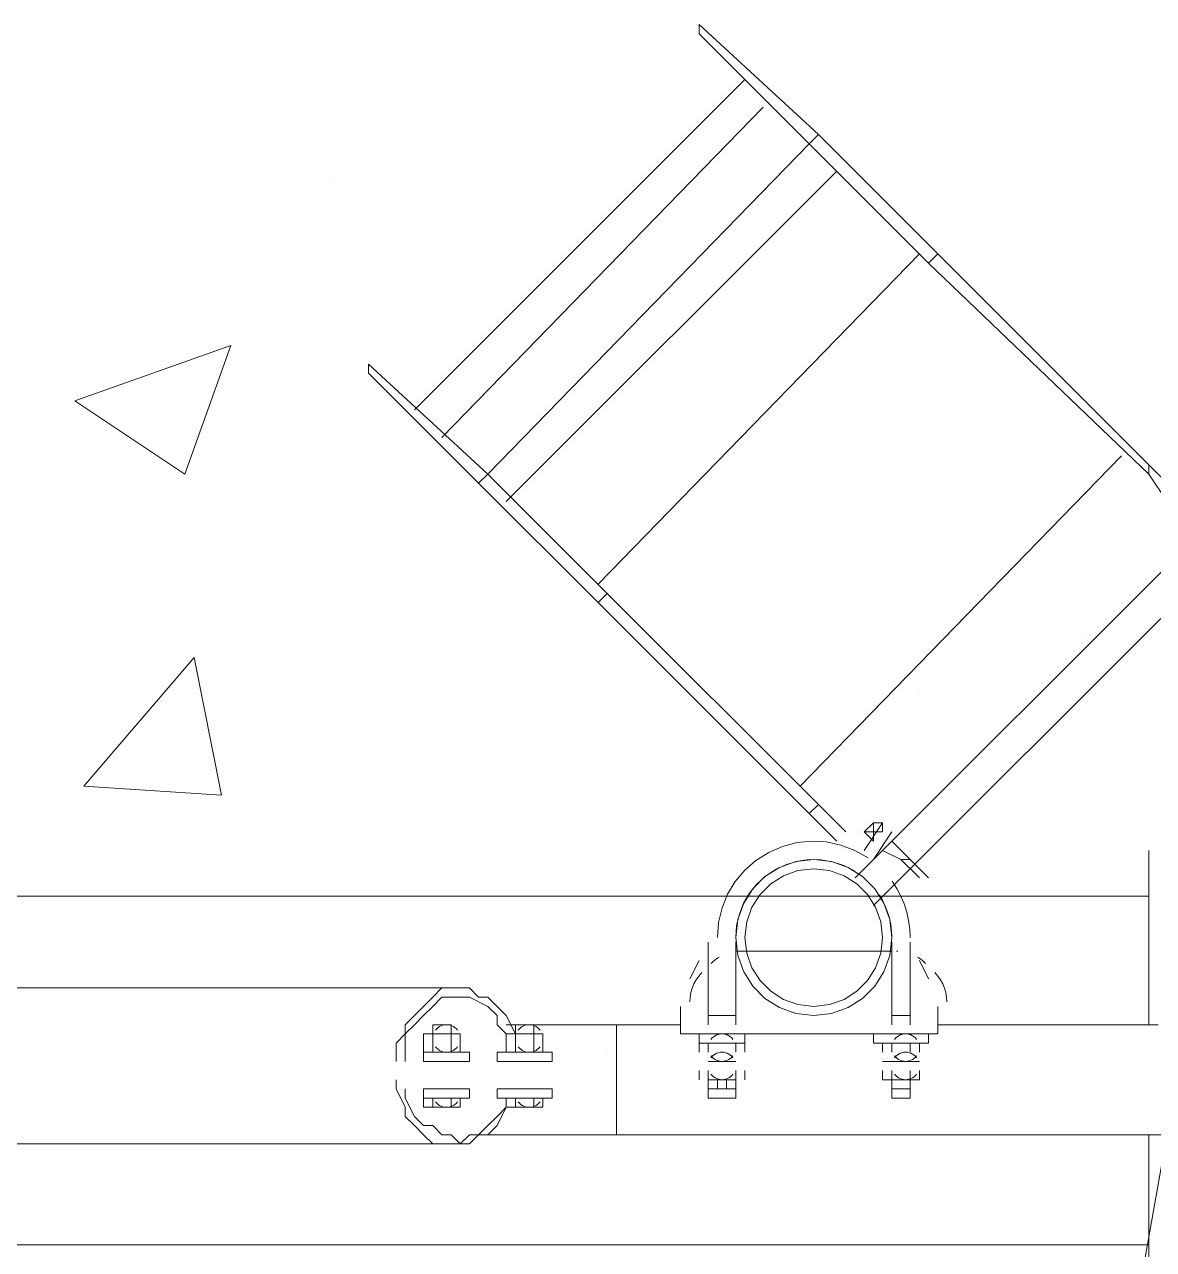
# Paper-space layout '01 Roof Support Layout' of a CAD drawing. Header units: millimetres. Extents: x 5 to 415, y 5 to 292.
# Drawn here: x 259.52 to 267.14, y 67.96 to 76.24 of the extents above; entities that cross this region are included whole.
import ezdxf

# ---------------------------------------------------------------- set-up
doc = ezdxf.new("R2010")
doc.units = ezdxf.units.MM
doc.layers.add('EXISTING', color=7, linetype='Continuous')
doc.layers.add('PROPOSED', color=7, linetype='Continuous')

# ---------------------------------------------------------------- blocks, each defined once
blk = doc.blocks.new('SHEET_01')
at = {"layer": 'EXISTING', "color": 254, "linetype": 'Continuous', "lineweight": 13}
for p, q in [((261.592, 75.182), (261.592, 75.182)), ((268.288, 74.686), (266.428, 64.208)), ((259.856, 73.694), (260.91, 74.066)), ((260.6, 73.198), (260.91, 74.066)), ((259.856, 73.694), (260.6, 73.198)), ((266.676, 72.082), (266.676, 72.082)), ((259.918, 71.09), (260.662, 71.958)), ((260.848, 71.028), (260.662, 71.958)), ((265.56, 71.71), (265.56, 71.71)), ((259.918, 71.09), (260.848, 71.028)), ((265.994, 70.346), (265.994, 70.346)), ((263.452, 69.292), (263.452, 69.292))]:
    blk.add_line(p, q, dxfattribs=at)
at = {"layer": 'PROPOSED', "color": 250, "linetype": 'Continuous', "lineweight": 13}
for p, q in [((264.878, 75.492), (264.072, 76.236)), ((264.072, 76.236), (264.072, 76.174)), ((264.072, 76.174), (264.816, 75.43)), ((264.382, 75.864), (262.15, 73.632)), ((262.336, 73.446), (264.506, 75.678)), ((264.816, 75.43), (264.878, 75.492)), ((264.878, 75.492), (265.684, 74.686)), ((264.816, 75.43), (262.646, 73.198)), ((265.622, 74.624), (264.816, 75.43)), ((262.77, 73.012), (265.002, 75.244)), ((265.56, 74.686), (263.39, 72.454)), ((265.684, 74.686), (265.622, 74.624)), ((267.11, 73.26), (265.684, 74.686)), ((265.622, 74.624), (267.11, 73.198)), ((262.646, 73.198), (261.84, 73.942)), ((261.84, 73.942), (261.84, 73.88)), ((261.84, 73.88), (262.584, 73.136)), ((264.754, 71.09), (266.924, 73.322)), ((267.296, 73.074), (267.11, 73.26)), ((267.11, 73.26), (267.11, 73.198)), ((262.584, 73.136), (262.646, 73.198)), ((262.646, 73.198), (263.452, 72.392)), ((267.11, 73.198), (267.234, 73.012)), ((263.39, 72.33), (262.584, 73.136)), ((267.606, 72.95), (265.126, 70.47)), ((265.25, 70.284), (267.792, 72.826)), ((263.452, 72.392), (263.39, 72.33)), ((264.878, 70.966), (263.452, 72.392)), ((263.39, 72.33), (264.816, 70.904)), ((264.878, 70.966), (264.816, 70.904)), ((265.064, 70.78), (264.878, 70.966)), ((264.816, 70.904), (265.002, 70.718)), ((265.25, 70.842), (265.188, 70.78)), ((265.188, 70.78), (265.25, 70.842)), ((265.312, 70.842), (265.188, 70.656)), ((265.188, 70.78), (265.188, 70.78)), ((265.188, 70.78), (265.25, 70.718)), ((265.25, 70.78), (265.188, 70.78)), ((265.188, 70.78), (265.25, 70.78)), ((265.25, 70.842), (265.25, 70.842)), ((265.25, 70.842), (265.25, 70.78)), ((265.25, 70.78), (265.25, 70.842)), ((265.312, 70.842), (265.25, 70.842)), ((265.25, 70.842), (265.312, 70.842)), ((265.25, 70.718), (265.25, 70.78)), ((265.25, 70.78), (265.25, 70.78)), ((265.25, 70.78), (265.312, 70.78)), ((265.374, 70.78), (265.25, 70.594)), ((265.312, 70.842), (265.312, 70.842)), ((265.312, 70.78), (265.312, 70.842)), ((264.7339, 70.7081), (264.6364, 70.683)), ((264.8332, 70.7179), (264.7339, 70.7081)), ((264.9327, 70.7124), (264.8332, 70.7179)), ((265.0304, 70.6917), (264.9327, 70.7124)), ((265.1245, 70.6559), (265.0304, 70.6917)), ((265.25, 70.718), (265.25, 70.718)), ((265.498, 70.594), (265.374, 70.718)), ((264.5426, 70.6424), (264.4562, 70.5877)), ((264.6364, 70.683), (264.5426, 70.6424)), ((265.2132, 70.6052), (265.1245, 70.6559)), ((265.312, 70.656), (265.436, 70.594)), ((267.11, 69.478), (267.11, 70.656)), ((264.3806, 70.5212), (264.3166, 70.4445)), ((264.4562, 70.5877), (264.3806, 70.5212)), ((264.6152, 70.5405), (264.5174, 70.4782)), ((264.5889, 70.5264), (264.5217, 70.4816)), ((264.6621, 70.5605), (264.5889, 70.5264)), ((264.7262, 70.5801), (264.6152, 70.5405)), ((264.7386, 70.5827), (264.6621, 70.5605)), ((264.847, 70.594), (264.7262, 70.5801)), ((264.8169, 70.5931), (264.7386, 70.5827)), ((264.847, 70.532), (264.7404, 70.5197)), ((264.8956, 70.5918), (264.8169, 70.5931)), ((264.9678, 70.5801), (264.847, 70.594)), ((264.9536, 70.5197), (264.847, 70.532)), ((264.9735, 70.5786), (264.8956, 70.5918)), ((265.0788, 70.5405), (264.9678, 70.5801)), ((265.0491, 70.5537), (264.9735, 70.5786)), ((265.1211, 70.5171), (265.0491, 70.5537)), ((265.1766, 70.4782), (265.0788, 70.5405)), ((265.436, 70.594), (265.56, 70.47)), ((265.436, 70.594), (265.498, 70.594)), ((265.622, 70.47), (265.498, 70.594)), ((264.3166, 70.4445), (264.2653, 70.3592)), ((264.5174, 70.4782), (264.4358, 70.3966)), ((264.5217, 70.4816), (264.463, 70.4279)), ((264.6425, 70.4847), (264.5562, 70.4299)), ((264.7404, 70.5197), (264.6425, 70.4847)), ((265.0515, 70.4847), (264.9536, 70.5197)), ((265.1378, 70.4299), (265.0515, 70.4847)), ((265.2582, 70.3966), (265.1766, 70.4782)), ((265.4073, 70.3984), (265.3755, 70.4472)), ((265.622, 70.47), (265.622, 70.47)), ((264.2653, 70.3592), (264.2274, 70.2668)), ((264.4133, 70.3664), (264.3735, 70.2984)), ((264.4358, 70.3966), (264.3736, 70.2988)), ((264.463, 70.4279), (264.4133, 70.3664)), ((264.4842, 70.3578), (264.4293, 70.2715)), ((264.5562, 70.4299), (264.4842, 70.3578)), ((265.2098, 70.3578), (265.1378, 70.4299)), ((265.2647, 70.2715), (265.2098, 70.3578)), ((265.3205, 70.2988), (265.2582, 70.3966)), ((265.3102, 70.3184), (265.2877, 70.356)), ((265.4346, 70.3473), (265.4073, 70.3984)), ((267.11, 70.346), (246.464, 70.346)), ((264.3736, 70.2988), (264.3339, 70.1878)), ((264.3735, 70.2984), (264.3443, 70.2251)), ((265.3294, 70.2792), (265.3102, 70.3184)), ((265.3601, 70.1878), (265.3205, 70.2988)), ((265.3453, 70.2386), (265.3294, 70.2792)), ((265.4572, 70.294), (265.4346, 70.3473)), ((265.4749, 70.239), (265.4572, 70.294)), ((264.2274, 70.2668), (264.204, 70.1689)), ((264.3443, 70.2251), (264.3262, 70.1475)), ((264.4293, 70.2715), (264.3943, 70.1736)), ((265.2997, 70.1736), (265.2647, 70.2715)), ((265.3578, 70.1968), (265.3453, 70.2386)), ((265.3668, 70.1542), (265.3578, 70.1968)), ((265.4877, 70.1827), (265.4749, 70.239)), ((264.204, 70.1689), (264.196, 70.067)), ((264.3339, 70.1878), (264.32, 70.067)), ((264.3262, 70.1475), (264.32, 70.067)), ((264.3943, 70.1736), (264.382, 70.067)), ((265.312, 70.067), (265.2997, 70.1736)), ((265.374, 70.067), (265.3601, 70.1878)), ((265.3722, 70.1109), (265.3668, 70.1542)), ((265.374, 70.067), (265.3722, 70.1109)), ((265.4954, 70.1252), (265.4877, 70.1827)), ((265.498, 70.067), (265.4954, 70.1252)), ((264.134, 70.036), (264.134, 69.54)), ((264.32, 70.067), (264.3339, 69.9462)), ((264.32, 69.54), (264.32, 70.036)), ((264.382, 70.067), (264.3943, 69.9604)), ((265.2997, 69.9604), (265.312, 70.067)), ((265.3601, 69.9462), (265.374, 70.067)), ((265.374, 70.036), (265.374, 69.54)), ((265.498, 69.54), (265.498, 70.036)), ((265.312, 69.974), (264.32, 69.974)), ((264.32, 69.974), (264.32, 69.974)), ((264.3339, 69.9462), (264.3736, 69.8352)), ((264.3428, 69.9739), (264.3415, 69.9738)), ((264.3469, 69.974), (264.3456, 69.974)), ((264.3483, 69.974), (264.3469, 69.974)), ((264.351, 69.974), (264.3496, 69.974)), ((264.3943, 69.9604), (264.4293, 69.8625)), ((265.2647, 69.8625), (265.2997, 69.9604)), ((265.374, 69.974), (265.312, 69.974)), ((265.3205, 69.8352), (265.3601, 69.9462)), ((265.4077, 69.974), (265.4064, 69.974)), ((265.4091, 69.974), (265.4077, 69.974)), ((265.4132, 69.9739), (265.4118, 69.9739)), ((265.4145, 69.9738), (265.4132, 69.9739)), ((264.072, 69.912), (264.01, 69.788)), ((264.1608, 69.8991), (264.1537, 69.8923)), ((264.168, 69.9056), (264.1608, 69.8991)), ((264.1755, 69.9119), (264.168, 69.9056)), ((264.1832, 69.9179), (264.1755, 69.9119)), ((264.1911, 69.9237), (264.1832, 69.9179)), ((264.1992, 69.9291), (264.1911, 69.9237)), ((264.2075, 69.9343), (264.1992, 69.9291)), ((264.4293, 69.8625), (264.4842, 69.7762)), ((265.2098, 69.7762), (265.2647, 69.8625)), ((265.5568, 69.9291), (265.5485, 69.9343)), ((265.5649, 69.9237), (265.5568, 69.9291)), ((265.622, 69.788), (265.56, 69.912)), ((265.5728, 69.9179), (265.5649, 69.9237)), ((265.5805, 69.9119), (265.5728, 69.9179)), ((265.588, 69.9056), (265.5805, 69.9119)), ((265.5953, 69.8991), (265.588, 69.9056)), ((265.6023, 69.8923), (265.5953, 69.8991)), ((264.0526, 69.7813), (264.0376, 69.754)), ((264.0707, 69.8068), (264.0526, 69.7813)), ((264.0917, 69.8303), (264.0707, 69.8068)), ((264.3736, 69.8352), (264.4358, 69.7374)), ((264.4842, 69.7762), (264.5562, 69.7042)), ((265.1378, 69.7042), (265.2098, 69.7762)), ((265.2582, 69.7374), (265.3205, 69.8352)), ((265.6853, 69.8068), (265.6643, 69.8303)), ((265.7034, 69.7813), (265.6853, 69.8068)), ((265.7184, 69.754), (265.7034, 69.7813)), ((262.46, 69.726), (249.564, 69.726)), ((262.274, 69.664), (262.336, 69.726)), ((262.336, 69.726), (262.46, 69.726)), ((262.46, 69.726), (262.522, 69.726)), ((262.522, 69.726), (262.584, 69.664)), ((264.0171, 69.6953), (264.0118, 69.6645)), ((264.0257, 69.7253), (264.0171, 69.6953)), ((264.0376, 69.754), (264.0257, 69.7253)), ((264.4358, 69.7374), (264.5174, 69.6558)), ((264.5562, 69.7042), (264.6425, 69.6493)), ((265.0515, 69.6493), (265.1378, 69.7042)), ((265.1766, 69.6558), (265.2582, 69.7374)), ((265.7303, 69.7253), (265.7184, 69.754)), ((265.739, 69.6953), (265.7303, 69.7253)), ((265.7442, 69.6645), (265.739, 69.6953)), ((262.212, 69.602), (262.274, 69.664)), ((262.274, 69.602), (262.336, 69.664)), ((262.336, 69.664), (262.398, 69.664)), ((262.398, 69.664), (262.46, 69.664)), ((262.46, 69.664), (262.522, 69.664)), ((262.522, 69.664), (262.646, 69.602)), ((262.584, 69.664), (262.646, 69.664)), ((262.646, 69.664), (262.708, 69.602)), ((264.0118, 69.6645), (264.01, 69.633)), ((264.5174, 69.6558), (264.6152, 69.5936)), ((264.6425, 69.6493), (264.7404, 69.6143)), ((264.7404, 69.6143), (264.847, 69.602)), ((264.847, 69.602), (264.9536, 69.6143)), ((264.9536, 69.6143), (265.0515, 69.6493)), ((265.0788, 69.5936), (265.1766, 69.6558)), ((265.746, 69.633), (265.7442, 69.6645)), ((262.088, 69.478), (262.15, 69.54)), ((262.15, 69.54), (262.212, 69.602)), ((262.15, 69.478), (262.212, 69.54)), ((262.212, 69.54), (262.274, 69.602)), ((262.646, 69.602), (262.708, 69.54)), ((262.708, 69.602), (262.77, 69.54)), ((262.708, 69.54), (262.708, 69.478)), ((262.77, 69.54), (262.832, 69.416)), ((263.948, 69.602), (263.948, 69.478)), ((264.32, 69.54), (264.134, 69.54)), ((264.134, 69.54), (264.134, 69.478)), ((264.32, 69.478), (264.32, 69.54)), ((264.6152, 69.5936), (264.7262, 69.5539)), ((264.7262, 69.5539), (264.847, 69.54)), ((264.847, 69.54), (264.9678, 69.5539)), ((264.9678, 69.5539), (265.0788, 69.5936)), ((265.374, 69.54), (265.498, 69.54)), ((265.374, 69.54), (265.374, 69.478)), ((265.498, 69.478), (265.498, 69.54)), ((265.684, 69.478), (265.684, 69.602)), ((262.088, 69.416), (262.088, 69.478)), ((262.088, 69.416), (262.15, 69.478)), ((262.274, 69.416), (262.274, 69.478)), ((262.274, 69.478), (262.398, 69.478)), ((262.3007, 69.4502), (262.2926, 69.4408)), ((262.3099, 69.4584), (262.3007, 69.4502)), ((262.32, 69.4653), (262.3099, 69.4584)), ((262.3309, 69.4707), (262.32, 69.4653)), ((262.3425, 69.4747), (262.3309, 69.4707)), ((262.3546, 69.4772), (262.3425, 69.4747)), ((262.367, 69.478), (262.3546, 69.4772)), ((262.3794, 69.4772), (262.367, 69.478)), ((262.3915, 69.4747), (262.3794, 69.4772)), ((262.403, 69.4707), (262.3915, 69.4747)), ((262.398, 69.416), (262.398, 69.478)), ((262.398, 69.478), (262.398, 69.416)), ((262.414, 69.4653), (262.403, 69.4707)), ((262.4241, 69.4584), (262.414, 69.4653)), ((262.4333, 69.4502), (262.4241, 69.4584)), ((262.4414, 69.4408), (262.4333, 69.4502)), ((262.708, 69.478), (262.77, 69.416)), ((262.77, 69.478), (263.514, 69.478)), ((262.832, 69.416), (262.832, 69.478)), ((262.832, 69.478), (262.956, 69.478)), ((262.8587, 69.4502), (262.8506, 69.4408)), ((262.8679, 69.4584), (262.8587, 69.4502)), ((262.878, 69.4653), (262.8679, 69.4584)), ((262.889, 69.4707), (262.878, 69.4653)), ((262.9005, 69.4747), (262.889, 69.4707)), ((262.9126, 69.4772), (262.9005, 69.4747)), ((262.925, 69.478), (262.9126, 69.4772)), ((262.9374, 69.4772), (262.925, 69.478)), ((262.9495, 69.4747), (262.9374, 69.4772)), ((262.9611, 69.4707), (262.9495, 69.4747)), ((262.956, 69.416), (262.956, 69.478)), ((262.956, 69.478), (262.956, 69.416)), ((262.972, 69.4653), (262.9611, 69.4707)), ((262.9821, 69.4584), (262.972, 69.4653)), ((262.9913, 69.4502), (262.9821, 69.4584)), ((262.9994, 69.4408), (262.9913, 69.4502)), ((263.514, 68.734), (263.514, 69.478)), ((263.514, 69.478), (263.948, 69.478)), ((263.514, 69.478), (263.514, 68.734)), ((263.948, 69.478), (263.948, 69.416)), ((265.684, 69.416), (265.684, 69.478)), ((265.684, 69.478), (267.172, 69.478)), ((262.026, 69.354), (262.088, 69.416)), ((262.088, 69.354), (262.088, 69.416)), ((262.46, 69.416), (262.212, 69.416)), ((262.212, 69.292), (262.212, 69.416)), ((262.212, 69.416), (262.212, 69.416)), ((262.274, 69.416), (262.274, 69.416)), ((262.398, 69.416), (262.274, 69.416)), ((262.274, 69.292), (262.274, 69.416)), ((262.398, 69.416), (262.398, 69.416)), ((262.398, 69.292), (262.398, 69.416)), ((262.46, 69.416), (262.46, 69.292)), ((262.46, 69.416), (262.46, 69.416)), ((263.018, 69.416), (262.77, 69.416)), ((262.77, 69.292), (262.77, 69.416)), ((262.77, 69.416), (262.77, 69.416)), ((262.832, 69.416), (262.832, 69.416)), ((262.956, 69.416), (262.832, 69.416)), ((262.832, 69.292), (262.832, 69.416)), ((262.956, 69.416), (262.956, 69.416)), ((262.956, 69.292), (262.956, 69.416)), ((263.018, 69.416), (263.018, 69.292)), ((263.018, 69.416), (263.018, 69.416)), ((263.948, 69.416), (265.684, 69.416)), ((264.382, 69.416), (264.072, 69.416)), ((264.072, 69.416), (264.072, 69.354)), ((264.1607, 69.3882), (264.1526, 69.3788)), ((264.1699, 69.3964), (264.1607, 69.3882)), ((264.1801, 69.4033), (264.1699, 69.3964)), ((264.191, 69.4087), (264.1801, 69.4033)), ((264.2025, 69.4127), (264.191, 69.4087)), ((264.2146, 69.4152), (264.2025, 69.4127)), ((264.227, 69.416), (264.2146, 69.4152)), ((264.2394, 69.4152), (264.227, 69.416)), ((264.2515, 69.4127), (264.2394, 69.4152)), ((264.263, 69.4087), (264.2515, 69.4127)), ((264.274, 69.4033), (264.263, 69.4087)), ((264.2841, 69.3964), (264.274, 69.4033)), ((264.2933, 69.3882), (264.2841, 69.3964)), ((264.3014, 69.3788), (264.2933, 69.3882)), ((264.382, 69.416), (264.382, 69.354)), ((265.25, 69.416), (265.25, 69.354)), ((265.25, 69.416), (265.622, 69.416)), ((265.4007, 69.3882), (265.3926, 69.3788)), ((265.4099, 69.3964), (265.4007, 69.3882)), ((265.4201, 69.4033), (265.4099, 69.3964)), ((265.431, 69.4087), (265.4201, 69.4033)), ((265.4425, 69.4127), (265.431, 69.4087)), ((265.4546, 69.4152), (265.4425, 69.4127)), ((265.467, 69.416), (265.4546, 69.4152)), ((265.4794, 69.4152), (265.467, 69.416)), ((265.4915, 69.4127), (265.4794, 69.4152)), ((265.503, 69.4087), (265.4915, 69.4127)), ((265.514, 69.4033), (265.503, 69.4087)), ((265.5241, 69.3964), (265.514, 69.4033)), ((265.5333, 69.3882), (265.5241, 69.3964)), ((265.5414, 69.3788), (265.5333, 69.3882)), ((265.622, 69.416), (265.622, 69.354)), ((262.026, 69.23), (262.026, 69.354)), ((262.088, 69.23), (262.088, 69.354)), ((262.46, 69.292), (262.212, 69.292)), ((262.212, 69.292), (262.212, 69.292)), ((262.212, 69.23), (262.212, 69.292)), ((262.522, 69.292), (262.212, 69.292)), ((262.2926, 69.3292), (262.3007, 69.3197)), ((262.3007, 69.3197), (262.3099, 69.3116)), ((262.3099, 69.3116), (262.32, 69.3047)), ((262.32, 69.3047), (262.3309, 69.2992)), ((262.3309, 69.2992), (262.3425, 69.2953)), ((262.3425, 69.2953), (262.3546, 69.2928)), ((262.3546, 69.2928), (262.367, 69.292)), ((262.367, 69.292), (262.3794, 69.2928)), ((262.3794, 69.2928), (262.3915, 69.2953)), ((262.3915, 69.2953), (262.403, 69.2992)), ((262.403, 69.2992), (262.414, 69.3047)), ((262.414, 69.3047), (262.4241, 69.3116)), ((262.4241, 69.3116), (262.4333, 69.3197)), ((262.4333, 69.3197), (262.4414, 69.3292)), ((262.46, 69.292), (262.46, 69.292)), ((262.522, 69.23), (262.522, 69.292)), ((262.708, 69.23), (262.708, 69.292)), ((263.08, 69.292), (262.708, 69.292)), ((263.018, 69.292), (262.77, 69.292)), ((262.77, 69.292), (262.77, 69.292)), ((262.8506, 69.3292), (262.8587, 69.3197)), ((262.8587, 69.3197), (262.8679, 69.3116)), ((262.8679, 69.3116), (262.878, 69.3047)), ((262.878, 69.3047), (262.889, 69.2992)), ((262.889, 69.2992), (262.9005, 69.2953)), ((262.9005, 69.2953), (262.9126, 69.2928)), ((262.9126, 69.2928), (262.925, 69.292)), ((262.925, 69.292), (262.9374, 69.2928)), ((262.9374, 69.2928), (262.9495, 69.2953)), ((262.9495, 69.2953), (262.9611, 69.2992)), ((262.9611, 69.2992), (262.972, 69.3047)), ((262.972, 69.3047), (262.9821, 69.3116)), ((262.9821, 69.3116), (262.9913, 69.3197)), ((262.9913, 69.3197), (262.9994, 69.3292)), ((263.018, 69.292), (263.018, 69.292)), ((263.08, 69.23), (263.08, 69.292)), ((264.072, 69.354), (264.072, 69.292)), ((264.072, 69.354), (264.382, 69.354)), ((264.134, 69.354), (264.32, 69.354)), ((264.134, 69.354), (264.134, 69.292)), ((264.134, 69.354), (264.134, 69.354)), ((264.134, 69.292), (264.134, 69.292)), ((264.1801, 69.2793), (264.1699, 69.2724)), ((264.191, 69.2847), (264.1801, 69.2793)), ((264.2025, 69.2887), (264.191, 69.2847)), ((264.2146, 69.2912), (264.2025, 69.2887)), ((264.227, 69.292), (264.2146, 69.2912)), ((264.2394, 69.2912), (264.227, 69.292)), ((264.2515, 69.2887), (264.2394, 69.2912)), ((264.263, 69.2847), (264.2515, 69.2887)), ((264.274, 69.2793), (264.263, 69.2847)), ((264.2841, 69.2724), (264.274, 69.2793)), ((264.32, 69.354), (264.32, 69.292)), ((264.32, 69.354), (264.32, 69.354)), ((264.32, 69.292), (264.32, 69.292)), ((264.382, 69.354), (264.382, 69.292)), ((265.622, 69.354), (265.25, 69.354)), ((265.56, 69.354), (265.312, 69.354)), ((265.312, 69.354), (265.312, 69.292)), ((265.312, 69.354), (265.312, 69.354)), ((265.312, 69.292), (265.312, 69.292)), ((265.374, 69.354), (265.374, 69.292)), ((265.4201, 69.2793), (265.4099, 69.2724)), ((265.431, 69.2847), (265.4201, 69.2793)), ((265.4425, 69.2887), (265.431, 69.2847)), ((265.4546, 69.2912), (265.4425, 69.2887)), ((265.467, 69.292), (265.4546, 69.2912)), ((265.4794, 69.2912), (265.467, 69.292)), ((265.4915, 69.2887), (265.4794, 69.2912)), ((265.503, 69.2847), (265.4915, 69.2887)), ((265.498, 69.354), (265.498, 69.292)), ((265.514, 69.2793), (265.503, 69.2847)), ((265.5241, 69.2724), (265.514, 69.2793)), ((265.56, 69.292), (265.56, 69.354)), ((265.56, 69.354), (265.56, 69.354)), ((265.56, 69.292), (265.56, 69.292)), ((262.212, 69.23), (262.522, 69.23)), ((262.708, 69.23), (263.08, 69.23)), ((264.134, 69.23), (264.32, 69.23)), ((264.1526, 69.2672), (264.1607, 69.2578)), ((264.1607, 69.2642), (264.1526, 69.2548)), ((264.1699, 69.2724), (264.1607, 69.2642)), ((264.1607, 69.2578), (264.1699, 69.2496)), ((264.1699, 69.2496), (264.1801, 69.2427)), ((264.1801, 69.2427), (264.191, 69.2373)), ((264.191, 69.2373), (264.2025, 69.2333)), ((264.2025, 69.2333), (264.2146, 69.2308)), ((264.2146, 69.2308), (264.227, 69.23)), ((264.227, 69.23), (264.2394, 69.2308)), ((264.2394, 69.2308), (264.2515, 69.2333)), ((264.2515, 69.2333), (264.263, 69.2373)), ((264.263, 69.2373), (264.274, 69.2427)), ((264.274, 69.2427), (264.2841, 69.2496)), ((264.2933, 69.2642), (264.2841, 69.2724)), ((264.2841, 69.2496), (264.2933, 69.2578)), ((264.2933, 69.2578), (264.3014, 69.2672)), ((264.3014, 69.2548), (264.2933, 69.2642)), ((265.56, 69.23), (265.312, 69.23)), ((265.3926, 69.2672), (265.4007, 69.2578)), ((265.4007, 69.2642), (265.3926, 69.2548)), ((265.4099, 69.2724), (265.4007, 69.2642)), ((265.4007, 69.2578), (265.4099, 69.2496)), ((265.4099, 69.2496), (265.4201, 69.2427)), ((265.4201, 69.2427), (265.431, 69.2373)), ((265.431, 69.2373), (265.4425, 69.2333)), ((265.4425, 69.2333), (265.4546, 69.2308)), ((265.4546, 69.2308), (265.467, 69.23)), ((265.467, 69.23), (265.4794, 69.2308)), ((265.4794, 69.2308), (265.4915, 69.2333)), ((265.4915, 69.2333), (265.503, 69.2373)), ((265.503, 69.2373), (265.514, 69.2427)), ((265.514, 69.2427), (265.5241, 69.2496)), ((265.5333, 69.2642), (265.5241, 69.2724)), ((265.5241, 69.2496), (265.5333, 69.2578)), ((265.5333, 69.2578), (265.5414, 69.2672)), ((265.5414, 69.2548), (265.5333, 69.2642)), ((264.072, 69.168), (264.072, 69.106)), ((264.134, 69.168), (264.134, 69.106)), ((264.134, 69.168), (264.134, 69.168)), ((264.1526, 69.1432), (264.1607, 69.1338)), ((264.1607, 69.1338), (264.1699, 69.1256)), ((264.1699, 69.1256), (264.1801, 69.1187)), ((264.1801, 69.1187), (264.191, 69.1133)), ((264.191, 69.1133), (264.2025, 69.1093)), ((264.2515, 69.1093), (264.263, 69.1133)), ((264.263, 69.1133), (264.274, 69.1187)), ((264.274, 69.1187), (264.2841, 69.1256)), ((264.2841, 69.1256), (264.2933, 69.1338)), ((264.2933, 69.1338), (264.3014, 69.1432)), ((264.32, 69.168), (264.32, 69.106)), ((264.32, 69.168), (264.32, 69.168)), ((264.382, 69.168), (264.382, 69.106)), ((265.312, 69.168), (265.312, 69.106)), ((265.312, 69.168), (265.312, 69.168)), ((265.374, 69.168), (265.374, 69.106)), ((265.3926, 69.1432), (265.4007, 69.1338)), ((265.4007, 69.1338), (265.4099, 69.1256)), ((265.4099, 69.1256), (265.4201, 69.1187)), ((265.4201, 69.1187), (265.431, 69.1133)), ((265.431, 69.1133), (265.4425, 69.1093)), ((265.4915, 69.1093), (265.503, 69.1133)), ((265.498, 69.168), (265.498, 69.106)), ((265.503, 69.1133), (265.514, 69.1187)), ((265.514, 69.1187), (265.5241, 69.1256)), ((265.5241, 69.1256), (265.5333, 69.1338)), ((265.5333, 69.1338), (265.5414, 69.1432)), ((265.56, 69.168), (265.56, 69.106)), ((265.56, 69.168), (265.56, 69.168)), ((262.026, 69.106), (262.026, 69.044)), ((262.026, 69.044), (262.088, 68.92)), ((262.088, 68.982), (262.088, 69.044)), ((262.212, 68.982), (262.212, 69.044)), ((262.522, 69.044), (262.212, 69.044)), ((262.522, 68.982), (262.522, 69.044)), ((262.708, 68.982), (262.708, 69.044)), ((263.08, 69.044), (262.708, 69.044)), ((263.08, 68.982), (263.08, 69.044)), ((264.134, 68.982), (264.134, 69.106)), ((264.134, 69.106), (264.32, 69.106)), ((264.134, 69.106), (264.134, 69.106)), ((264.134, 69.106), (264.134, 69.044)), ((264.134, 69.044), (264.196, 69.044)), ((264.134, 69.044), (264.32, 69.044)), ((264.196, 69.106), (264.196, 69.044)), ((264.258, 69.044), (264.196, 69.044)), ((264.2025, 69.1093), (264.2146, 69.1068)), ((264.2146, 69.1068), (264.227, 69.106)), ((264.227, 69.106), (264.2394, 69.1068)), ((264.2394, 69.1068), (264.2515, 69.1093)), ((264.258, 69.106), (264.258, 69.044)), ((264.32, 69.044), (264.258, 69.044)), ((264.32, 69.106), (264.32, 68.982)), ((264.32, 69.106), (264.32, 69.106)), ((264.32, 69.106), (264.32, 69.044)), ((265.56, 69.106), (265.312, 69.106)), ((265.312, 69.106), (265.312, 69.106)), ((265.374, 69.106), (265.374, 68.982)), ((265.374, 69.044), (265.374, 69.106)), ((265.374, 69.106), (265.374, 69.044)), ((265.374, 69.044), (265.374, 69.044)), ((265.498, 69.044), (265.374, 69.044)), ((265.374, 69.044), (265.498, 69.044)), ((265.4425, 69.1093), (265.4546, 69.1068)), ((265.4546, 69.1068), (265.467, 69.106)), ((265.467, 69.106), (265.4794, 69.1068)), ((265.4794, 69.1068), (265.4915, 69.1093)), ((265.498, 68.982), (265.498, 69.106)), ((265.498, 69.044), (265.498, 69.106)), ((265.498, 69.106), (265.498, 69.044)), ((265.498, 69.044), (265.498, 69.044)), ((265.56, 69.106), (265.56, 69.106)), ((262.15, 68.858), (262.088, 68.982)), ((262.46, 68.982), (262.212, 68.982)), ((262.212, 68.92), (262.212, 68.982)), ((262.212, 68.982), (262.522, 68.982)), ((262.274, 68.92), (262.274, 68.982)), ((262.2926, 68.9572), (262.3007, 68.9478)), ((262.3007, 68.9478), (262.3099, 68.9396)), ((262.398, 68.92), (262.398, 68.982)), ((262.4241, 68.9396), (262.4333, 68.9478)), ((262.4333, 68.9478), (262.4414, 68.9572)), ((262.46, 68.982), (262.46, 68.92)), ((262.708, 68.982), (263.08, 68.982)), ((263.018, 68.982), (262.77, 68.982)), ((262.77, 68.92), (262.77, 68.982)), ((262.832, 68.92), (262.832, 68.982)), ((262.8506, 68.9572), (262.8587, 68.9478)), ((262.8587, 68.9478), (262.8679, 68.9396)), ((262.956, 68.92), (262.956, 68.982)), ((262.9821, 68.9396), (262.9913, 68.9478)), ((262.9913, 68.9478), (262.9994, 68.9572)), ((263.018, 68.982), (263.018, 68.92)), ((264.32, 68.982), (264.134, 68.982)), ((265.374, 68.982), (265.498, 68.982)), ((262.088, 68.92), (262.088, 68.858)), ((262.46, 68.92), (262.212, 68.92)), ((262.212, 68.92), (262.212, 68.92)), ((262.3099, 68.9396), (262.32, 68.9327)), ((262.32, 68.9327), (262.3309, 68.9273)), ((262.3309, 68.9273), (262.3425, 68.9233)), ((262.3425, 68.9233), (262.3546, 68.9208)), ((262.3546, 68.9208), (262.367, 68.92)), ((262.367, 68.92), (262.3794, 68.9208)), ((262.3794, 68.9208), (262.3915, 68.9233)), ((262.3915, 68.9233), (262.403, 68.9273)), ((262.403, 68.9273), (262.414, 68.9327)), ((262.414, 68.9327), (262.4241, 68.9396)), ((262.46, 68.92), (262.46, 68.92)), ((262.708, 68.796), (262.77, 68.92)), ((262.77, 68.92), (262.708, 68.858)), ((263.018, 68.92), (262.77, 68.92)), ((262.77, 68.92), (262.77, 68.92)), ((262.8679, 68.9396), (262.878, 68.9327)), ((262.878, 68.9327), (262.889, 68.9273)), ((262.889, 68.9273), (262.9005, 68.9233)), ((262.9005, 68.9233), (262.9126, 68.9208)), ((262.9126, 68.9208), (262.925, 68.92)), ((262.925, 68.92), (262.9374, 68.9208)), ((262.9374, 68.9208), (262.9495, 68.9233)), ((262.9495, 68.9233), (262.9611, 68.9273)), ((262.9611, 68.9273), (262.972, 68.9327)), ((262.972, 68.9327), (262.9821, 68.9396)), ((263.018, 68.92), (263.018, 68.92)), ((262.088, 68.858), (262.15, 68.796)), ((262.212, 68.796), (262.15, 68.858)), ((262.15, 68.796), (262.212, 68.734)), ((262.274, 68.796), (262.212, 68.796)), ((262.336, 68.734), (262.274, 68.796)), ((262.646, 68.796), (262.584, 68.734)), ((262.708, 68.858), (262.646, 68.796)), ((262.646, 68.734), (262.708, 68.796)), ((262.212, 68.734), (262.274, 68.672)), ((262.398, 68.734), (262.336, 68.734)), ((262.46, 68.672), (262.398, 68.734)), ((262.522, 68.734), (262.46, 68.672)), ((262.522, 68.672), (262.584, 68.734)), ((262.584, 68.734), (262.522, 68.734)), ((262.584, 68.734), (262.646, 68.734)), ((263.514, 68.734), (262.646, 68.734)), ((267.482, 68.734), (263.514, 68.734)), ((267.11, 67.742), (267.11, 68.734)), ((262.46, 68.672), (249.564, 68.672)), ((262.274, 68.672), (262.398, 68.672)), ((262.398, 68.672), (262.46, 68.672)), ((262.46, 68.672), (262.522, 68.672)), ((267.11, 67.99), (246.464, 67.99))]:
    blk.add_line(p, q, dxfattribs=at)

psp = doc.layouts.new('01 Roof Support Layout')

# ---------------------------------------------------------------- block references
psp.add_blockref('SHEET_01', (0, 0))

doc.saveas('drawing.dxf')
